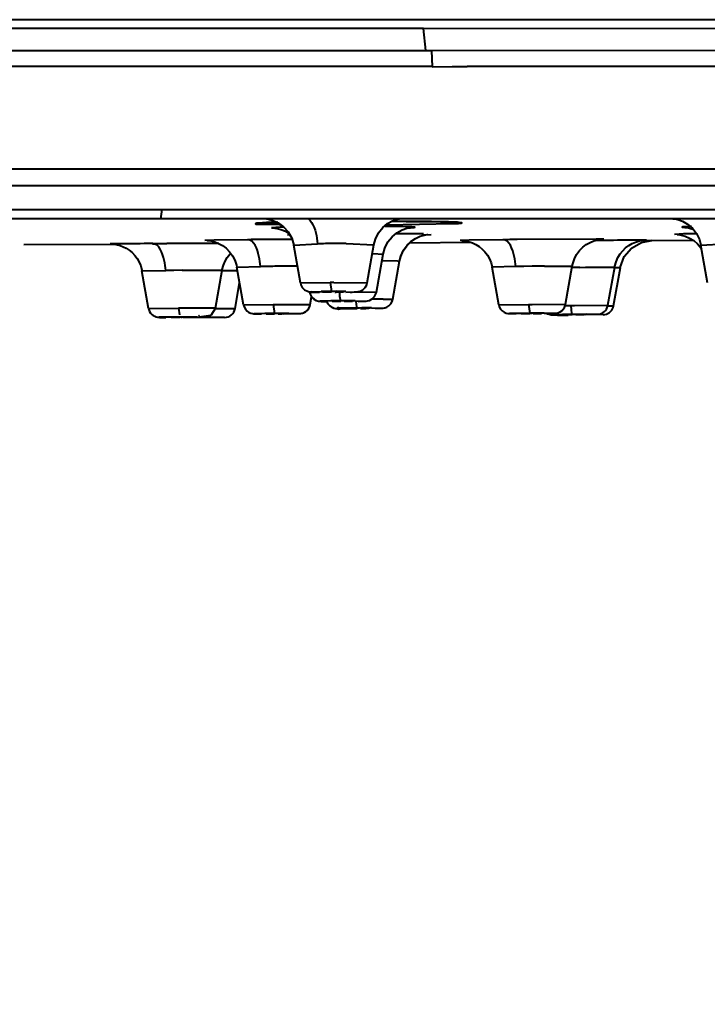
# Model space of a CAD drawing. Header units: millimetres. Extents: x 4625 to 5171, y -2661 to -1889.
# Drawn here: x 4978.58 to 4986.53, y -2126.6 to -2115.35 of the extents above; entities that cross this region are included whole.
import ezdxf

# ---------------------------------------------------------------- set-up
doc = ezdxf.new("R2010")
doc.units = ezdxf.units.MM
doc.header["$LTSCALE"] = 0.1
doc.layers.add('DIM', color=3, linetype='Continuous')
doc.styles.get("Standard").update_dxf_attribs({"font": 'arial.ttf'})
doc.dimstyles.new('ISO-25', dxfattribs={"dimtxt": 2.5, "dimasz": 2.5, "dimexe": 1.25, "dimexo": 0.625, "dimtad": 1, "dimlfac": 5, "dimtxsty": 'Standard', "dimcen": 2.5, "dimadec": 0, "dimazin": 0, "dimtfac": 1, "dimtmove": 0, "dimatfit": 3, "dimfxl": 0, "dimarcsym": 0})

# ---------------------------------------------------------------- blocks, each defined once
blk = doc.blocks.new('*D5')
at = {"layer": 'Defpoints', "color": 0}
for p in [(4952.761, -2117.08), (5002.107, -2117.079), (5002.107, -2136.937)]:
    blk.add_point(p, dxfattribs=at)
at = {"layer": 'DIM', "color": 0, "lineweight": -2}
for p, q in [((4952.761, -2117.705), (4952.761, -2138.187)), ((5002.107, -2117.704), (5002.107, -2138.187)), ((4956.761, -2136.937), (4998.107, -2136.937))]:
    blk.add_line(p, q, dxfattribs=at)
at = {"layer": 'DIM', "color": 0}
for points in [[(4956.761, -2136.271), (4956.761, -2137.604), (4952.761, -2136.937)], [(4998.107, -2136.271), (4998.107, -2137.604), (5002.107, -2136.937)]]:
    blk.add_solid(points, dxfattribs=at)
at = {"layer": 'DIM', "color": 0, "insert": (4977.434, -2134.27), "char_height": 4, "attachment_point": 5}
blk.add_mtext('197', dxfattribs=at)

msp = doc.modelspace()

# ---------------------------------------------------------------- linework, layer by layer
at = {"color": 7, "linetype": 'Continuous'}
for p, q in [((4953.2923, -2115.3532), (5001.576, -2115.3532)), ((4983.2471, -2115.4595), (4977.4341, -2115.4587)), ((4983.2741, -2115.7104), (4983.2471, -2115.4595)), ((5001.0551, -2115.4599), (4983.2471, -2115.4595)), ((4977.4341, -2115.711), (4983.2741, -2115.7104)), ((4983.2741, -2115.7105), (4983.339, -2115.7103)), ((4983.339, -2115.7104), (5001.2571, -2115.7051)), ((4983.339, -2115.7104), (4983.3486, -2115.8988)), ((4983.3485, -2115.8974), (4977.434, -2115.8968)), ((4983.3486, -2115.8988), (4983.5791, -2115.8983)), ((4983.5791, -2115.8983), (4983.7546, -2115.8979)), ((4978.3921, -2117.0792), (4981.2064, -2117.079)), ((4981.2064, -2117.079), (4981.2486, -2117.079)), ((4981.2486, -2117.079), (4981.436, -2117.079)), ((4981.436, -2117.079), (4981.5358, -2117.079)), ((4981.5358, -2117.079), (4981.5714, -2117.079)), ((4981.5714, -2117.079), (4981.7119, -2117.079)), ((4981.7119, -2117.079), (4982.9768, -2117.0791)), ((4982.9768, -2117.0791), (4983.1015, -2117.0791)), ((4983.1015, -2117.0791), (4983.1703, -2117.0791)), ((4983.1703, -2117.0791), (4983.3066, -2117.0791)), ((4983.3066, -2117.0791), (4983.793, -2117.0791)), ((4983.793, -2117.0791), (4983.9934, -2117.0791)), ((4983.9934, -2117.0791), (4985.9577, -2117.079)), ((4985.9577, -2117.079), (4986.1602, -2117.0789)), ((4986.1602, -2117.0789), (4986.1914, -2117.0789)), ((4986.1914, -2117.0789), (4986.2954, -2117.0789)), ((4986.2954, -2117.0789), (4987.6827, -2117.0786)), ((4995.1371, -2117.2758), (4977.4343, -2117.276)), ((4977.4342, -2117.5497), (4980.2278, -2117.5494)), ((4980.2129, -2117.6558), (4980.2278, -2117.5502)), ((4980.2278, -2117.5494), (4995.0012, -2117.5494)), ((5001.5766, -2117.6558), (4953.292, -2117.6558)), ((4981.3878, -2117.703), (4981.3398, -2117.7058)), ((4981.4402, -2117.658), (4981.4036, -2117.6559)), ((4981.4226, -2117.7017), (4981.412, -2117.7018)), ((4981.4164, -2117.7019), (4981.4227, -2117.7017)), ((4981.4226, -2117.7017), (4981.4643, -2117.7)), ((4981.4643, -2117.7), (4981.5561, -2117.6973)), ((4982.8205, -2117.7262), (4983.5836, -2117.7119)), ((4982.873, -2117.6856), (4983.0479, -2117.6864)), ((4983.0479, -2117.6864), (4983.2027, -2117.6876)), ((4983.1829, -2117.6873), (4983.1403, -2117.687)), ((4983.2027, -2117.6876), (4983.3353, -2117.6891)), ((4983.3353, -2117.6891), (4983.4446, -2117.691)), ((4983.4875, -2117.6904), (4983.5836, -2117.7119)), ((4981.418, -2117.72), (4981.584, -2117.724)), ((4981.5923, -2117.7539), (4981.4927, -2117.7626)), ((4981.4927, -2117.7626), (4981.5749, -2117.7664)), ((4981.584, -2117.724), (4981.596, -2117.7242)), ((4983.0576, -2117.7487), (4982.7997, -2117.745)), ((4980.1174, -2117.9429), (4980.2834, -2117.9421)), ((4980.7522, -2117.9404), (4980.2837, -2117.9421)), ((4980.828, -2117.902), (4980.7215, -2117.9052)), ((4980.8099, -2117.9402), (4980.7522, -2117.9404)), ((4980.8836, -2117.94), (4980.8099, -2117.9402)), ((4981.2136, -2117.8976), (4980.828, -2117.902)), ((4981.7144, -2117.8948), (4981.6459, -2117.895)), ((4981.6979, -2117.8417), (4981.675, -2117.844)), ((4981.7314, -2117.8947), (4981.7144, -2117.8948)), ((4983.0902, -2117.9325), (4983.7947, -2117.9276)), ((4983.2307, -2117.8406), (4983.337, -2117.8361)), ((4983.7775, -2117.9034), (4983.6707, -2117.9062)), ((4984.1634, -2117.8982), (4983.7775, -2117.9034)), ((4985.2426, -2117.8908), (4984.3299, -2117.8965)), ((4985.2251, -2117.8951), (4985.3126, -2117.8931)), ((4985.3126, -2117.9063), (4985.236, -2117.907)), ((4985.3314, -2117.8925), (4985.2426, -2117.8908)), ((4985.346, -2117.906), (4985.3126, -2117.9063)), ((4985.715, -2117.9054), (4985.8069, -2117.9038)), ((4985.8253, -2117.9031), (4985.7326, -2117.9031)), ((4985.888, -2117.908), (4985.7677, -2117.9093)), ((4985.7807, -2117.9091), (4985.888, -2117.908)), ((4985.8878, -2117.908), (4986.3606, -2117.902)), ((4986.255, -2117.8318), (4986.1479, -2117.836)), ((4978.6294, -2117.9536), (4979.6822, -2117.9511)), ((4979.7321, -2117.9452), (4979.6263, -2117.9459)), ((4979.6361, -2117.9469), (4979.7156, -2117.9473)), ((4980.1157, -2117.9468), (4980.1693, -2117.9467)), ((4981.7487, -2117.9612), (4982.023, -2117.945)), ((4981.8256, -2118.3973), (4981.7487, -2117.9612)), ((4982.3564, -2117.943), (4982.6749, -2117.9576)), ((4982.5976, -2118.3958), (4982.6749, -2117.9576)), ((4985.5688, -2118.0934), (4985.653, -2117.9942)), ((4986.4544, -2117.9604), (4986.7288, -2117.9442)), ((4986.531, -2118.3948), (4986.4544, -2117.9604)), ((4986.4556, -2117.9939), (4986.4623, -2118.0051)), ((4982.6611, -2118.0568), (4982.7808, -2118.0646)), ((4982.7034, -2118.5035), (4982.7808, -2118.0646)), ((4982.7688, -2118.1397), (4982.7814, -2118.1398)), ((4982.7814, -2118.1398), (4982.9489, -2118.1432)), ((4982.894, -2118.5854), (4982.9715, -2118.1459)), ((4982.9489, -2118.1432), (4982.9715, -2118.1459)), ((4985.523, -2118.2185), (4985.5688, -2118.0934)), ((4979.9947, -2118.2563), (4980.2689, -2118.2528)), ((4980.0714, -2118.6915), (4979.9947, -2118.2563)), ((4980.3614, -2118.252), (4980.2689, -2118.2528)), ((4980.4573, -2118.2513), (4980.3615, -2118.252)), ((4980.4573, -2118.2513), (4980.6018, -2118.2505)), ((4980.6018, -2118.2505), (4980.921, -2118.2504)), ((4980.8435, -2118.6894), (4980.921, -2118.2504)), ((4980.9228, -2118.2556), (4981.0329, -2118.2548)), ((4981.0329, -2118.2548), (4981.1025, -2118.2543)), ((4981.0907, -2118.2152), (4981.365, -2118.2075)), ((4981.1674, -2118.6499), (4981.0907, -2118.2152)), ((4984.3159, -2118.2081), (4984.0414, -2118.2164)), ((4984.1176, -2118.6487), (4984.0414, -2118.2164)), ((4984.5032, -2118.2048), (4984.4085, -2118.2064)), ((4984.648, -2118.2027), (4984.9676, -2118.202)), ((4984.8897, -2118.644), (4984.9676, -2118.202)), ((4984.9934, -2118.2192), (4984.9645, -2118.2197)), ((4985.0542, -2118.2181), (4984.9934, -2118.2191)), ((4985.0542, -2118.2181), (4985.1197, -2118.217)), ((4985.1197, -2118.217), (4985.4578, -2118.2138)), ((4985.3799, -2118.6559), (4985.4578, -2118.2138)), ((4985.4456, -2118.6608), (4985.5235, -2118.2186)), ((4985.4631, -2118.2196), (4985.4936, -2118.2191)), ((4985.4936, -2118.2191), (4985.5235, -2118.2186)), ((4981.8257, -2118.3972), (4982.1705, -2118.3913)), ((4982.2114, -2118.3912), (4982.1705, -2118.3913)), ((4982.1705, -2118.3913), (4982.1839, -2118.4946)), ((4982.2114, -2118.3912), (4982.5975, -2118.3958)), ((4981.0703, -2118.6932), (4981.1227, -2118.3963)), ((4981.9315, -2118.5056), (4981.9872, -2118.5033)), ((4982.0824, -2118.5046), (4981.9496, -2118.501)), ((4982.0183, -2118.5039), (4982.047, -2118.5043)), ((4982.0864, -2118.5001), (4982.1745, -2118.5019)), ((4982.1977, -2118.4973), (4982.101, -2118.4989)), ((4982.101, -2118.4989), (4982.1156, -2118.4996)), ((4982.2394, -2118.4944), (4982.1839, -2118.4946)), ((4982.2115, -2118.4973), (4982.1977, -2118.4973)), ((4982.3364, -2118.4994), (4982.2492, -2118.4977)), ((4982.2762, -2118.5005), (4982.2789, -2118.552)), ((4982.2836, -2118.5017), (4982.3219, -2118.5006)), ((4982.3219, -2118.5006), (4982.3073, -2118.5)), ((4982.3511, -2118.5038), (4982.4749, -2118.499)), ((4982.399, -2118.503), (4982.4257, -2118.5023)), ((4982.4701, -2118.5003), (4982.7034, -2118.5035)), ((4981.9395, -2118.6473), (4981.955, -2118.5594)), ((4982.1792, -2118.6048), (4982.0549, -2118.6088)), ((4982.1922, -2118.6083), (4982.2804, -2118.6095)), ((4982.3034, -2118.6059), (4982.2068, -2118.6073)), ((4982.2068, -2118.6073), (4982.2214, -2118.6078)), ((4982.2789, -2118.552), (4982.2898, -2118.6038)), ((4982.3452, -2118.6035), (4982.2898, -2118.6038)), ((4982.3172, -2118.6058), (4982.3034, -2118.6059)), ((4982.4422, -2118.6073), (4982.3547, -2118.6061)), ((4982.3894, -2118.6092), (4982.4277, -2118.6083)), ((4982.4277, -2118.6083), (4982.413, -2118.6078)), ((4982.4568, -2118.6037), (4982.5808, -2118.6067)), ((4982.4678, -2118.6119), (4982.4743, -2118.6731)), ((4982.4937, -2118.6102), (4982.5205, -2118.6096)), ((4982.7808, -2118.5837), (4982.894, -2118.5854)), ((4980.0716, -2118.6915), (4980.4165, -2118.6899)), ((4980.4573, -2118.6898), (4980.4165, -2118.6899)), ((4980.4165, -2118.6899), (4980.4276, -2118.766)), ((4980.7265, -2118.6896), (4980.4573, -2118.6898)), ((4980.8414, -2118.6894), (4980.7265, -2118.6896)), ((4980.843, -2118.6894), (4980.7891, -2118.7726)), ((4980.8435, -2118.6894), (4980.8414, -2118.6894)), ((4980.8435, -2118.6939), (4981.0703, -2118.6932)), ((4981.1674, -2118.6499), (4981.1742, -2118.6739)), ((4981.1675, -2118.6499), (4981.5123, -2118.6468)), ((4981.5123, -2118.6468), (4981.5532, -2118.6466)), ((4981.5123, -2118.6468), (4981.5259, -2118.7501)), ((4981.5532, -2118.6467), (4981.9394, -2118.6473)), ((4982.2132, -2118.6874), (4982.2319, -2118.6909)), ((4982.324, -2118.6932), (4982.399, -2118.6934)), ((4982.3827, -2118.6907), (4982.3958, -2118.6914)), ((4982.3958, -2118.6914), (4982.4451, -2118.6916)), ((4982.4938, -2118.6887), (4982.3973, -2118.69)), ((4982.3973, -2118.69), (4982.4119, -2118.6903)), ((4982.4804, -2118.6872), (4982.4417, -2118.6875)), ((4982.4743, -2118.6731), (4982.4804, -2118.6872)), ((4982.5359, -2118.6869), (4982.4804, -2118.6872)), ((4982.5077, -2118.6886), (4982.4938, -2118.6887)), ((4982.6327, -2118.6894), (4982.5457, -2118.6887)), ((4982.58, -2118.6909), (4982.6182, -2118.6901)), ((4982.6182, -2118.6901), (4982.6036, -2118.6898)), ((4982.6475, -2118.6867), (4982.7716, -2118.6886)), ((4984.1176, -2118.6486), (4984.1242, -2118.6719)), ((4984.1177, -2118.6487), (4984.4621, -2118.6452)), ((4984.1242, -2118.6719), (4984.1389, -2118.6993)), ((4984.4621, -2118.6452), (4984.5032, -2118.6449)), ((4984.4621, -2118.6452), (4984.4763, -2118.7485)), ((4984.5032, -2118.6449), (4984.8896, -2118.644)), ((4984.8881, -2118.6585), (4984.9523, -2118.658)), ((4984.9523, -2118.658), (4984.966, -2118.6579)), ((4984.9523, -2118.658), (4984.9552, -2118.7099)), ((4984.9552, -2118.7099), (4984.9603, -2118.7475)), ((4984.966, -2118.6579), (4984.9797, -2118.6578)), ((4984.9797, -2118.6578), (4984.9934, -2118.6577)), ((4984.9934, -2118.6577), (4985.3799, -2118.6559)), ((4985.3846, -2118.6612), (4985.4159, -2118.661)), ((4985.4159, -2118.661), (4985.4455, -2118.6608)), ((4985.4401, -2118.6811), (4985.4455, -2118.6608)), ((4980.3194, -2118.7937), (4980.195, -2118.7948)), ((4980.2128, -2118.795), (4980.2697, -2118.795)), ((4980.43, -2118.7932), (4980.3194, -2118.7937)), ((4980.3323, -2118.7942), (4980.4206, -2118.7941)), ((4980.4437, -2118.7935), (4980.3469, -2118.794)), ((4980.3469, -2118.794), (4980.3615, -2118.7941)), ((4980.4206, -2118.7941), (4980.4319, -2118.7941)), ((4980.4854, -2118.793), (4980.43, -2118.7932)), ((4980.4437, -2118.7935), (4980.4573, -2118.7934)), ((4980.471, -2118.794), (4980.5294, -2118.7937)), ((4980.495, -2118.7933), (4980.4827, -2118.7934)), ((4980.5969, -2118.7926), (4980.4854, -2118.793)), ((4980.5823, -2118.7933), (4980.495, -2118.7933)), ((4980.5294, -2118.7937), (4980.5677, -2118.7935)), ((4980.6336, -2118.7937), (4980.5326, -2118.794)), ((4980.9477, -2118.7965), (4980.5462, -2118.7982)), ((4980.5677, -2118.7935), (4980.5531, -2118.7934)), ((4980.5969, -2118.7926), (4980.7209, -2118.7927)), ((4980.7891, -2118.7726), (4980.6566, -2118.7935)), ((4981.4154, -2118.7509), (4981.2911, -2118.7532)), ((4981.4282, -2118.7525), (4981.5166, -2118.7528)), ((4981.5394, -2118.751), (4981.4428, -2118.752)), ((4981.4428, -2118.752), (4981.4574, -2118.7522)), ((4981.5166, -2118.7528), (4981.5278, -2118.7527)), ((4981.5813, -2118.7498), (4981.5259, -2118.7501)), ((4981.5532, -2118.751), (4981.5394, -2118.751)), ((4981.5911, -2118.751), (4981.5786, -2118.7511)), ((4981.6782, -2118.7513), (4981.5911, -2118.751)), ((4981.6254, -2118.7524), (4981.6637, -2118.7518)), ((4981.6354, -2118.7534), (4981.7454, -2118.7523)), ((4981.6637, -2118.7518), (4981.649, -2118.7516)), ((4981.6929, -2118.7495), (4981.817, -2118.7506)), ((4981.7454, -2118.7523), (4981.7819, -2118.7518)), ((4981.7744, -2118.7519), (4981.8011, -2118.7514)), ((4981.7955, -2118.7515), (4981.8104, -2118.7511)), ((4984.3658, -2118.7496), (4984.2418, -2118.7519)), ((4984.2729, -2118.7524), (4984.3179, -2118.7523)), ((4984.3783, -2118.7507), (4984.4672, -2118.7505)), ((4984.4889, -2118.7491), (4984.3927, -2118.7503)), ((4984.3927, -2118.7503), (4984.4073, -2118.7504)), ((4984.4672, -2118.7505), (4984.4779, -2118.7504)), ((4984.5317, -2118.748), (4984.4763, -2118.7485)), ((4984.5032, -2118.749), (4984.4889, -2118.7491)), ((4984.5416, -2118.7487), (4984.5286, -2118.7489)), ((4984.6282, -2118.7485), (4984.5416, -2118.7487)), ((4984.5757, -2118.7496), (4984.6138, -2118.749)), ((4984.6138, -2118.749), (4984.5992, -2118.7489)), ((4984.6433, -2118.7472), (4984.7677, -2118.7473)), ((4984.6824, -2118.7491), (4984.7348, -2118.7483)), ((4984.7252, -2118.7642), (4984.7922, -2118.7642)), ((4984.8561, -2118.7624), (4984.7321, -2118.7643)), ((4984.7348, -2118.7483), (4984.7563, -2118.7479)), ((4984.7559, -2118.7625), (4984.7978, -2118.7693)), ((4984.7922, -2118.7642), (4984.805, -2118.7641)), ((4984.7979, -2118.7692), (4984.9217, -2118.768)), ((4984.9666, -2118.7613), (4984.8561, -2118.7624)), ((4984.8684, -2118.7629), (4984.9575, -2118.7623)), ((4984.979, -2118.7615), (4984.8829, -2118.7626)), ((4984.8829, -2118.7626), (4984.8975, -2118.7626)), ((4984.9575, -2118.7623), (4984.968, -2118.7622)), ((4984.9603, -2118.7475), (4984.9666, -2118.7613)), ((4985.0219, -2118.7607), (4984.9666, -2118.7613)), ((4984.9934, -2118.7614), (4984.979, -2118.7615)), ((4985.0078, -2118.7619), (4985.0659, -2118.7613)), ((4985.0319, -2118.7611), (4985.0188, -2118.7612)), ((4985.1336, -2118.7597), (4985.0219, -2118.7607)), ((4985.1184, -2118.7605), (4985.0319, -2118.7611)), ((4985.0659, -2118.7613), (4985.1039, -2118.7608)), ((4985.1039, -2118.7608), (4985.0894, -2118.7608)), ((4985.1027, -2118.7613), (4985.2168, -2118.7599)), ((4985.3236, -2118.764), (4985.1185, -2118.7661)), ((4985.1336, -2118.7597), (4985.258, -2118.7591)), ((4985.2168, -2118.7599), (4985.2489, -2118.7594)), ((4985.2489, -2118.7594), (4985.2573, -2118.7593))]:
    msp.add_line(p, q, dxfattribs=at)
for points in [[(4981.3531, -2117.7053), (4981.3492, -2117.7059), (4981.3525, -2117.7056), (4981.3662, -2117.7046), (4981.3879, -2117.7033), (4981.4164, -2117.7019)], [(4981.4331, -2117.6569), (4981.4347, -2117.6571), (4981.4585, -2117.6609), (4981.5086, -2117.675), (4981.5694, -2117.7035), (4981.6297, -2117.7473), (4981.6837, -2117.8073), (4981.7253, -2117.881), (4981.749, -2117.9611)], [(4982.6743, -2117.9575), (4982.6926, -2117.8904), (4982.7287, -2117.8188), (4982.7773, -2117.7583), (4982.8337, -2117.7117), (4982.8918, -2117.6796), (4982.9452, -2117.6609), (4982.9699, -2117.6558)], [(4983.4446, -2117.691), (4983.5308, -2117.693), (4983.5655, -2117.694), (4983.5944, -2117.6951), (4983.6175, -2117.6961), (4983.6346, -2117.697), (4983.6448, -2117.6978), (4983.6459, -2117.6979)], [(4986.1373, -2117.6558), (4986.1472, -2117.657), (4986.1871, -2117.6655), (4986.2418, -2117.6855), (4986.3001, -2117.7187), (4986.3557, -2117.7662), (4986.4029, -2117.8264), (4986.4376, -2117.8969), (4986.4547, -2117.9603)], [(4981.5311, -2117.7644), (4981.5316, -2117.7645), (4981.5527, -2117.7673), (4981.598, -2117.7782)], [(4981.598, -2117.7782), (4981.6527, -2117.8002), (4981.694, -2117.8254)], [(4982.7803, -2118.0645), (4982.7995, -2117.995), (4982.836, -2117.9237), (4982.8848, -2117.8638), (4982.9415, -2117.8174), (4983.001, -2117.7851), (4983.0568, -2117.7662), (4983.0926, -2117.7593), (4983.1009, -2117.7583)], [(4986.2804, -2117.7556), (4986.2779, -2117.7554), (4986.2888, -2117.7565), (4986.3242, -2117.7628), (4986.3622, -2117.7744)], [(4980.7493, -2117.907), (4980.7489, -2117.9069), (4980.7605, -2117.9078), (4980.7928, -2117.9125), (4980.8349, -2117.9231), (4980.8792, -2117.9402), (4980.9238, -2117.9647), (4980.967, -2117.9968), (4981.0065, -2118.0365), (4981.0404, -2118.0827), (4981.0673, -2118.1346), (4981.0861, -2118.1914), (4981.0911, -2118.2151)], [(4982.971, -2118.1458), (4982.9849, -2118.0909), (4983.0145, -2118.0247), (4983.0548, -2117.9673), (4983.103, -2117.92)], [(4982.9712, -2118.1454), (4982.9867, -2118.0863), (4983.018, -2118.019), (4983.0604, -2117.9612), (4983.0909, -2117.9325)], [(4983.103, -2117.92), (4983.1559, -2117.8839), (4983.2103, -2117.8587), (4983.2598, -2117.8443), (4983.291, -2117.839), (4983.299, -2117.8382)], [(4983.6951, -2117.9074), (4983.6926, -2117.9073), (4983.6949, -2117.9074), (4983.7108, -2117.9086), (4983.7412, -2117.9129), (4983.7765, -2117.9212), (4983.8138, -2117.9342), (4983.8521, -2117.9524), (4983.8901, -2117.9761), (4983.9262, -2118.0054), (4983.9589, -2118.0396), (4983.9874, -2118.078), (4984.011, -2118.1201), (4984.0291, -2118.1656), (4984.0417, -2118.2164)], [(4984.9671, -2118.2019), (4984.9727, -2118.1757), (4984.9916, -2118.1195), (4985.018, -2118.0688), (4985.0508, -2118.0239), (4985.0886, -2117.9853), (4985.13, -2117.9538), (4985.1734, -2117.9292), (4985.2173, -2117.9113), (4985.2581, -2117.9002), (4985.2911, -2117.8948), (4985.308, -2117.8932), (4985.3104, -2117.893)], [(4985.4573, -2118.2137), (4985.4594, -2118.2029), (4985.4736, -2118.1522), (4985.4939, -2118.1053), (4985.5198, -2118.0628), (4985.5503, -2118.0248), (4985.5843, -2117.9919), (4985.6209, -2117.9647), (4985.6587, -2117.9429), (4985.6968, -2117.9263), (4985.7341, -2117.9148), (4985.7692, -2117.9076), (4985.7954, -2117.9045), (4985.8065, -2117.9038), (4985.8085, -2117.9037)], [(4985.653, -2117.9942), (4985.7662, -2117.9298), (4985.8879, -2117.908)], [(4986.1792, -2117.8382), (4986.1795, -2117.8382), (4986.1919, -2117.8392), (4986.2256, -2117.8444), (4986.2731, -2117.8573)], [(4986.2731, -2117.8573), (4986.3224, -2117.8785), (4986.3708, -2117.9082), (4986.416, -2117.9469), (4986.4556, -2117.9939)], [(4979.6412, -2117.9469), (4979.639, -2117.9469), (4979.6396, -2117.9469), (4979.6493, -2117.9474), (4979.6749, -2117.9498), (4979.7076, -2117.9556), (4979.7422, -2117.9651), (4979.7778, -2117.9788), (4979.8135, -2117.997), (4979.8483, -2118.0197), (4979.8814, -2118.0472), (4979.9121, -2118.0795), (4979.9395, -2118.1161), (4979.9626, -2118.1567), (4979.981, -2118.2013), (4979.9938, -2118.2497), (4979.9951, -2118.2562)], [(4980.9204, -2118.2503), (4980.922, -2118.242), (4980.9355, -2118.1923), (4980.9549, -2118.1462), (4980.9796, -2118.1043), (4981.0089, -2118.0666), (4981.0202, -2118.0553)], [(4981.8257, -2118.3973), (4981.8312, -2118.4181), (4981.8477, -2118.4491), (4981.8741, -2118.4758), (4981.9059, -2118.4931), (4981.9314, -2118.4996), (4981.9454, -2118.5013), (4981.9581, -2118.5021), (4981.9738, -2118.5028), (4981.9938, -2118.5034), (4982.0183, -2118.5039)], [(4982.4257, -2118.5023), (4982.4474, -2118.5015), (4982.4645, -2118.5007), (4982.4779, -2118.4998), (4982.4918, -2118.4982), (4982.516, -2118.4921), (4982.5474, -2118.4756), (4982.5745, -2118.449), (4982.5916, -2118.4176), (4982.5975, -2118.3958)], [(4982.5205, -2118.6096), (4982.5428, -2118.6091), (4982.5607, -2118.6085), (4982.5745, -2118.6079), (4982.5857, -2118.6071), (4982.5993, -2118.6055), (4982.6245, -2118.5987), (4982.655, -2118.582), (4982.6813, -2118.5554), (4982.6979, -2118.5241), (4982.7034, -2118.5035)], [(4981.9315, -2118.5056), (4981.9379, -2118.5286), (4981.9549, -2118.5593), (4981.9804, -2118.5845), (4982.0094, -2118.6005), (4982.0341, -2118.6073), (4982.0482, -2118.6091), (4982.0583, -2118.6098), (4982.07, -2118.6103), (4982.085, -2118.6107), (4982.1035, -2118.6111), (4982.1256, -2118.6114)], [(4981.9551, -2118.559), (4981.9563, -2118.5611), (4981.9833, -2118.5866), (4982.0133, -2118.6019)], [(4982.1285, -2118.6114), (4982.144, -2118.64), (4982.1658, -2118.6631), (4982.1909, -2118.6791), (4982.2155, -2118.6879)], [(4982.1288, -2118.6114), (4982.143, -2118.6385), (4982.1641, -2118.6616), (4982.1886, -2118.6779), (4982.2132, -2118.6874)], [(4982.7804, -2118.6885), (4982.7985, -2118.6857), (4982.8227, -2118.6774), (4982.8473, -2118.6626), (4982.8696, -2118.6403), (4982.8864, -2118.6114), (4982.894, -2118.5854)], [(4982.7818, -2118.6884), (4982.8002, -2118.6853), (4982.825, -2118.6764), (4982.8494, -2118.6609), (4982.871, -2118.6385), (4982.887, -2118.6098), (4982.8939, -2118.5854)], [(4980.0715, -2118.6914), (4980.0744, -2118.7041), (4980.0829, -2118.7259), (4980.0948, -2118.745), (4980.1091, -2118.7609)], [(4981.1742, -2118.6739), (4981.1895, -2118.7017), (4981.2092, -2118.7231), (4981.2315, -2118.7384), (4981.2547, -2118.748), (4981.2748, -2118.7523), (4981.2863, -2118.7533), (4981.2933, -2118.7536), (4981.3011, -2118.7537), (4981.3109, -2118.7539), (4981.3231, -2118.754), (4981.3753, -2118.7543)], [(4981.8061, -2118.7513), (4981.8144, -2118.751), (4981.8216, -2118.7507), (4981.832, -2118.7497), (4981.8502, -2118.746), (4981.8701, -2118.7385), (4981.89, -2118.7266), (4981.9086, -2118.71), (4981.924, -2118.6891), (4981.935, -2118.6649), (4981.9394, -2118.6473)], [(4981.8104, -2118.7511), (4981.8177, -2118.7509), (4981.8254, -2118.7504), (4981.8412, -2118.7482), (4981.8624, -2118.7418), (4981.8838, -2118.7308), (4981.9041, -2118.7145), (4981.9215, -2118.6931), (4981.9341, -2118.6675), (4981.9344, -2118.6662)], [(4982.2319, -2118.6909), (4982.2418, -2118.6917), (4982.2496, -2118.6921), (4982.259, -2118.6924), (4982.2711, -2118.6926), (4982.286, -2118.6928), (4982.324, -2118.6932)], [(4982.6935, -2118.6912), (4982.7199, -2118.6908), (4982.741, -2118.6903), (4982.7572, -2118.6898), (4982.7694, -2118.6893), (4982.7804, -2118.6885)], [(4984.1242, -2118.6719), (4984.139, -2118.6994), (4984.1581, -2118.7207), (4984.1798, -2118.7361), (4984.2026, -2118.746), (4984.2237, -2118.7508), (4984.2356, -2118.7519), (4984.2413, -2118.7521), (4984.2468, -2118.7522), (4984.2537, -2118.7523), (4984.2729, -2118.7524)], [(4984.7563, -2118.7479), (4984.7637, -2118.7477), (4984.7696, -2118.7474), (4984.7768, -2118.747), (4984.7918, -2118.7448), (4984.8103, -2118.7394), (4984.8291, -2118.7306), (4984.8472, -2118.7178), (4984.8634, -2118.7013), (4984.8767, -2118.6814), (4984.886, -2118.659), (4984.8896, -2118.644)], [(4985.2573, -2118.7593), (4985.2607, -2118.7591), (4985.2664, -2118.7588), (4985.279, -2118.7572), (4985.2936, -2118.7536), (4985.3093, -2118.7476), (4985.3248, -2118.739), (4985.3392, -2118.7281), (4985.3522, -2118.7148), (4985.3636, -2118.6991), (4985.3727, -2118.681), (4985.3789, -2118.6606), (4985.3799, -2118.6559)], [(4985.3237, -2118.7641), (4985.3644, -2118.7568), (4985.3986, -2118.7381), (4985.4242, -2118.7117), (4985.4401, -2118.6811)], [(4980.1091, -2118.7609), (4980.125, -2118.7736), (4980.1419, -2118.7831), (4980.1589, -2118.7896), (4980.1751, -2118.7933), (4980.1875, -2118.7946), (4980.1932, -2118.7948), (4980.1967, -2118.7949), (4980.2008, -2118.7949), (4980.2128, -2118.795)], [(4984.6724, -2118.7493), (4984.68, -2118.7534), (4984.6972, -2118.7596)], [(4984.6972, -2118.7596), (4984.7133, -2118.763), (4984.7252, -2118.7642)]]:
    msp.add_lwpolyline(points, dxfattribs=at)
for centre, radius, start, end in [((4988.0809, -4934.273), 2818.3784, 89.8984883, 90.087951), ((4981.5788, -2121.6298), 3.9315, 92.43115, 92.78509), ((4981.6578, -2123.5458), 5.8491, 92.17241, 92.32679), ((4981.8135, -2127.8571), 10.1632, 91.48198, 92.12811), ((4982.7358, -2171.0057), 53.3203, 89.72393, 89.83758), ((4982.7727, -2163.7676), 46.0821, 89.54286, 89.7264), ((4982.9336, -2146.1884), 28.5022, 89.07499, 89.49878), ((4983.0836, -2136.5034), 18.816, 88.92994, 89.05563), ((4983.2599, -2127.7353), 10.0461, 88.20953, 89.00108), ((4983.4179, -2122.4988), 4.8073, 87.90124, 88.14194), ((4983.4697, -2121.0958), 3.4033, 87.49957, 87.90819), ((4986.2666, -2114.6798), 2.9792, 267.33707, 267.57896), ((4981.5719, -2113.188), 4.5347, 267.86676, 268.0543), ((4981.8305, -2125.2916), 7.5415, 91.53881, 91.81056), ((4982.8816, -2154.7606), 36.9312, 89.68487, 89.92276), ((4983.0206, -2132.4367), 14.6069, 89.10877, 89.74842), ((4986.763, -2137.7539), 19.9286, 91.0404, 91.46065), ((4986.5455, -2123.9771), 6.2343, 91.85306, 91.9937), ((4981.6174, -2165.1369), 47.241, 90.28836, 90.48976), ((4982.1202, -2235.7273), 117.8332, 90.230631, 90.359927), ((4981.7523, -2116.5742), 1.2732, 267.4998, 268.16671), ((4981.7613, -2119.0345), 1.1945, 92.56815, 93.04375), ((4982.271, -2130.6521), 12.7096, 90.26851, 90.69961), ((4982.2535, -2130.4202), 12.4776, 89.52748, 90.19292), ((4984.9252, -2185.5159), 67.622, 90.504746, 90.645486), ((4986.271, -2215.955), 98.0533, 90.314633, 90.540538), ((4980.8582, -2275.5724), 157.6312, 90.269274, 90.409321), ((4982.2465, -2128.7593), 10.8166, 90.69249, 91.18445), ((4981.7715, -2145.2836), 27.0792, 90.66405, 90.86005), ((4981.8624, -2153.7709), 35.567, 90.49813, 90.652), ((4981.7985, -2148.4419), 30.2376, 90.19047, 90.46474), ((4981.7791, -2141.4193), 23.215, 89.96349, 90.20028), ((4985.0539, -2154.5887), 36.388, 91.01627, 91.1621), ((4985.1322, -2157.9475), 39.7477, 90.69799, 90.9067), ((4982.2504, -2131.05), 12.5556, 90.30377, 90.83632), ((4982.1365, -2115.8241), 2.6781, 270.81321, 271.06111), ((4982.1874, -2110.8395), 7.6628, 270.28227, 270.71895), ((4982.2863, -2121.1665), 2.6691, 90.79503, 91.06141), ((4982.2443, -2130.9058), 12.4114, 89.50774, 90.02271), ((4982.3816, -2134.32), 15.7165, 90.33478, 90.73772), ((4982.2362, -2115.2011), 3.4088, 270.74391, 270.93561), ((4982.276, -2108.8656), 9.7443, 270.32392, 270.66711), ((4982.3981, -2122.0048), 3.399, 90.73171, 90.93581), ((4982.3782, -2134.3996), 15.7961, 89.71495, 90.11965), ((4982.674, -2145.6744), 27.0909, 89.77409, 90.03884), ((4980.9472, -2118.6717), 0.125, 270.2551, 350.08672), ((4982.4589, -2126.6036), 7.9159, 90.64436, 91.20897), ((4982.596, -2137.7068), 19.0199, 90.46507, 90.68122), ((4982.4239, -2114.7538), 3.9378, 270.30843, 270.68658), ((4982.4157, -2114.0147), 4.6771, 270.67942, 270.81677), ((4982.4352, -2105.3371), 13.3546, 270.37114, 270.62137), ((4982.5994, -2123.3386), 4.6502, 90.66153, 90.81706), ((4982.6198, -2140.3569), 21.6702, 89.92689, 90.22195), ((4980.617, -2115.6513), 3.1424, 270.3026, 270.72152), ((4981.7168, -2151.5331), 32.7836, 90.33354, 90.52675), ((4981.4506, -2098.4272), 20.3259, 270.32833, 270.49285), ((4981.714, -2151.7142), 32.9646, 90.03657, 90.23055), ((4984.9068, -2164.3805), 45.6341, 90.54049, 90.67924), ((4984.2525, -2090.4933), 28.2581, 270.53745, 270.6554), ((4984.9063, -2164.7505), 46.004, 90.32756, 90.46661)]:
    msp.add_arc(centre, radius, start, end, dxfattribs=at)
for points, knots in [([(4981.3398, -2117.7058), (4981.3289, -2117.7066), (4981.2662, -2117.7213), (4981.3713, -2117.7183), (4981.4031, -2117.7195)], [0, 0, 0, 0, 0.2551681, 1, 1, 1, 1]), ([(4981.4203, -2117.7015), (4981.4189, -2117.7016), (4981.4162, -2117.7017), (4981.4134, -2117.7018), (4981.412, -2117.7018)], [0, 0, 0, 0, 0.5044954, 1, 1, 1, 1]), ([(4981.5608, -2117.697), (4981.5591, -2117.6971), (4981.5557, -2117.6971), (4981.5523, -2117.6972), (4981.5506, -2117.6973)], [0, 0, 0, 0, 0.5021574, 1, 1, 1, 1]), ([(4981.9172, -2117.6536), (4981.9325, -2117.6657), (4981.9974, -2117.7509), (4982.016, -2117.86), (4982.023, -2117.945)], [0, 0, 0, 0, 0.1863738, 1, 1, 1, 1]), ([(4983.5836, -2117.7119), (4983.6196, -2117.7104), (4983.7514, -2117.7062), (4983.6427, -2117.6968), (4983.6182, -2117.6957)], [0, 0, 0, 0, 0.595081, 1, 1, 1, 1]), ([(4983.0405, -2117.7611), (4983.0762, -2117.7599), (4983.2131, -2117.7552), (4983.0876, -2117.7495), (4983.0576, -2117.7487)], [0, 0, 0, 0, 0.5433416, 1, 1, 1, 1]), ([(4986.3286, -2117.7466), (4986.2977, -2117.7476), (4986.1751, -2117.7529), (4986.2958, -2117.7566), (4986.3258, -2117.7571)], [0, 0, 0, 0, 0.5080753, 1, 1, 1, 1]), ([(4981.365, -2118.2075), (4981.3619, -2118.1677), (4981.3468, -2118.0613), (4981.2914, -2117.8987), (4981.2136, -2117.8976)], [0, 0, 0, 0, 0.3390746, 1, 1, 1, 1]), ([(4984.3159, -2118.2081), (4984.3127, -2118.1683), (4984.2974, -2118.0619), (4984.2413, -2117.8987), (4984.1634, -2117.8982)], [0, 0, 0, 0, 0.3394836, 1, 1, 1, 1]), ([(4985.8069, -2117.9038), (4985.8075, -2117.9038), (4985.8087, -2117.9038), (4985.8099, -2117.9037), (4985.8104, -2117.9037)], [0, 0, 0, 0, 0.5159059, 1, 1, 1, 1]), ([(4980.2689, -2118.2528), (4980.2659, -2118.2129), (4980.2512, -2118.1066), (4980.1951, -2117.9432), (4980.1174, -2117.9429)], [0, 0, 0, 0, 0.3396712, 1, 1, 1, 1]), ([(4982.2919, -2118.6894), (4982.2782, -2118.6897), (4982.2473, -2118.6775), (4982.2548, -2118.7055), (4982.3133, -2118.6814), (4982.3438, -2118.6933), (4982.3693, -2118.6933)], [0, 0, 0, 0, 0.2560608, 0.2638378, 0.5239884, 1, 1, 1, 1]), ([(4980.6537, -2118.7755), (4980.6538, -2118.7747), (4980.6541, -2118.7729), (4980.6543, -2118.7712), (4980.6545, -2118.7703)], [0, 0, 0, 0, 0.4691471, 1, 1, 1, 1])]:
    msp.add_open_spline(points, degree=3, knots=knots, dxfattribs=at)

# ---------------------------------------------------------------- dimensions: what is measured, and where the dimension line sits
at = {"layer": 'DIM'}
dim = msp.add_linear_dim(base=(5002.1073, -2136.9375), p1=(4952.7608, -2117.08), p2=(5002.1073, -2117.079), text='197', dimstyle='ISO-25', override={"dimtxt": 4, "dimasz": 4, "dimlfac": 4, "dimadec": 1, "dimfxl": 1.25}, dxfattribs=at)
dim.commit()
dim.dimension.update_dxf_attribs({"geometry": '*D5', "text_midpoint": (4977.4341, -2134.2702)})

doc.saveas('drawing.dxf')
